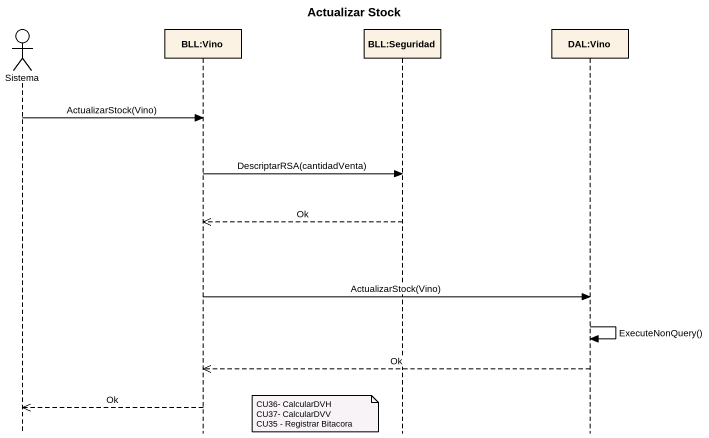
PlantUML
@startuml
title Actualizar Stock
hide footbox
actor Sistema
participant "BLL:Vino" as BLL_Vino
participant "BLL:Seguridad" as BLL_Seguridad
participant "DAL:Vino" as DAL_Vino

Sistema -> BLL_Vino : ActualizarStock(Vino)
BLL_Vino -> BLL_Seguridad : DescriptarRSA(cantidadVenta)
BLL_Seguridad -->> BLL_Vino : Ok
BLL_Vino -> DAL_Vino : ActualizarStock(Vino)
DAL_Vino -> DAL_Vino : ExecuteNonQuery()
DAL_Vino -->> BLL_Vino : Ok
BLL_Vino -->> Sistema : Ok
note left of BLL_Seguridad
  CU36- CalcularDVH
  CU37- CalcularDVV
  CU35 - Registrar Bitacora
end note
@enduml
